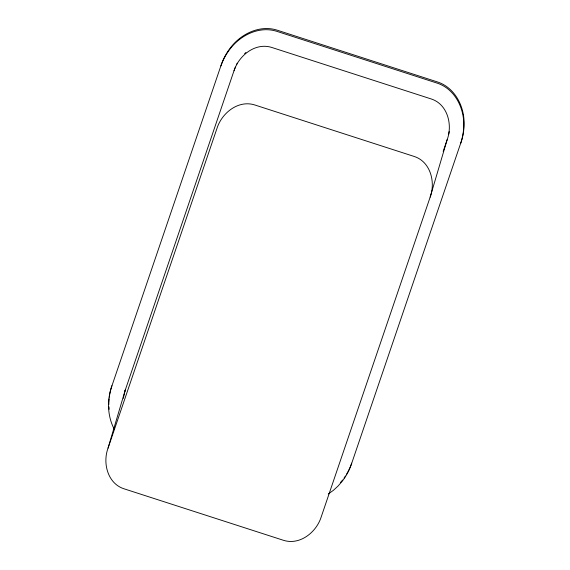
<?xml version="1.0" encoding="UTF-8"?>
<svg xmlns="http://www.w3.org/2000/svg" width="570" height="570" viewBox="0 0 570 570"><rect width="100%" height="100%" fill="white"/><g stroke="black" fill="none" stroke-linecap="round" stroke-linejoin="round"><path stroke-width="0.85" d="M123.312 398.345L125.079 390.635L234.391 69.611M448.725 134.214L449.153 131.62M125.079 390.635L108.043 448.134C102.507 462.911 107.573 483.36 123.79 488.725L283.646 540.36C300.048 545.44 316.414 532.18 321.188 516.983L430.158 197.127L447.186 139.629C452.723 124.851 447.657 104.396 431.44 99.03L271.584 47.395C255.189 42.322 238.816 55.582 234.042 70.78M124.944 391.17L125.421 389.474M430.158 197.127C435.694 182.35 430.628 161.894 414.411 156.529L254.555 104.894C238.153 99.821 221.787 113.081 217.013 128.279L108.043 448.134M443.175 151.406L447.186 139.629M234.719 68.792L235.382 67.153M236.457 64.738L237.284 63.185M340.497 482.462L342.613 480.026M244.658 53.63L245.905 52.49M328.291 493.962L333.35 490.357L338.031 486.075L342.264 481.187A94.983 73.922 16.5 0 0 351.362 464.308L461.03 142.243A94.983 73.922 16.5 0 0 464.094 123.419C464.286 106.148 454.782 87.68 437.667 82.016L276.942 30.103C259.557 24.695 240.846 33.972 230.344 47.908A94.983 73.922 16.5 0 0 221.245 64.788L111.578 386.859A94.983 73.922 16.5 0 0 108.514 405.683C108.621 413.934 110.48 422.171 114.399 429.466M109.005 406.909L109.155 409.303M220.904 65.949A94.983 73.922 16.5 0 1 229.995 49.077C240.504 35.133 259.208 25.857 276.592 31.265L437.325 83.184C454.433 88.842 463.944 107.31 463.752 124.581A94.983 73.922 16.5 0 1 460.688 143.405M108.856 404.515A94.983 73.922 16.5 0 1 109.119 398.829M109.298 397.212A94.983 73.922 16.5 0 1 111.927 385.691M351.704 463.146A94.983 73.922 16.5 0 1 346.318 474.618M345.448 476A94.983 73.922 16.5 0 1 344.073 478.038"/></g></svg>
